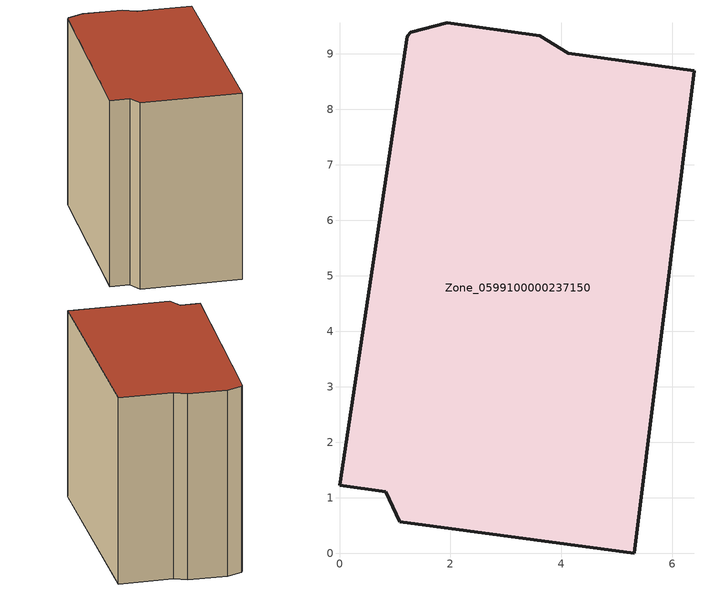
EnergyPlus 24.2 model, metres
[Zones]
Zone_0599100000237150
 floor ground (C_G): 4.12,9.01 6.39,8.7 5.31,0 1.09,0.57 0.83,1.11 0,1.22 1.22,9.32 1.28,9.39 1.94,9.56 3.61,9.33 z2.92
 wall outside (C_F): 1.22,9.32 0,1.22 0.83,1.11 1.09,0.57 5.31,0 6.39,8.7 4.12,9.01 3.61,9.33 1.94,9.56 1.28,9.39 1.22,9.32 z2.92:11.26
 roof outside (C_R): 3.61,9.33 1.94,9.56 1.28,9.39 1.22,9.32 0,1.22 0.83,1.11 1.09,0.57 5.31,0 6.39,8.7 4.12,9.01 z11.26
[BUILDING]
Pand.0599100000237150: North Axis=0; Terrain=City; Loads Convergence Tolerance Value=0.04; Temperature Convergence Tolerance Value=0.4; Solar Distribution=FullExterior; Maximum Number of Warmup Days=25; Minimum Number of Warmup Days=1
[Site:Location]
Rotterdam.The.Hague.AP_ZH_NLD Design_Conditions: Latitude=51.96; Longitude=4.45; Time Zone=1; Elevation=-4.5
[SITE:GROUNDTEMPERATURE:BUILDINGSURFACE]
18, 18, 18, 18, 18, 18, 18, 18, 18, 18, 18, 18
[MATERIAL] Thermal Absorptance=0.9; Solar Absorptance=0.7; Visible Absorptance=0.7
Name | Roughness | Thickness | Conductivity | Density | Specific Heat
G.TI.1946 | MediumSmooth | 0.15 | 1 | 540 | 1210
F.TI.1946 | Rough | 0.3 | 0.857143 | 1920 | 840
R.TI.1946 | MediumRough | 0.2 | 0.1 | 1500 | 1000
[CONSTRUCTION]
C_G: G.TI.1946
C_F: F.TI.1946
C_R: R.TI.1946
[ZONE]
Zone_0599100000237150: Type=1; Multiplier=1; Ceiling Height=Autocalculate; Volume=Autocalculate; Floor Area=autocalculate; Part of Total Floor Area=Yes
[ZONEINFILTRATION:DESIGNFLOWRATE]
Infil_Zone_0599100000237150: Zone or ZoneList or Space or SpaceList=Zone_0599100000237150; Schedule=AlwaysOn; Design Flow Rate Calculation Method=Flow/Area; Flow Rate per Floor Area=0.003; Constant Term Coefficient=1; Temperature Term Coefficient=0; Velocity Term Coefficient=0; Velocity Squared Term Coefficient=0
[HVACTEMPLATE:ZONE:IDEALLOADSAIRSYSTEM]
Zone_0599100000237150: Maximum Heating Supply Air Temperature=50; Minimum Cooling Supply Air Temperature=13; Maximum Heating Supply Air Humidity Ratio=0.0156; Minimum Cooling Supply Air Humidity Ratio=0.0077; Heating Limit=NoLimit; Cooling Limit=NoLimit; Dehumidification Control Type=ConstantSensibleHeatRatio; Cooling Sensible Heat Ratio=0.7; Dehumidification Setpoint=60; Humidification Control Type=None; Humidification Setpoint=30; Outdoor Air Method=None; Outdoor Air Flow Rate per Person=0.00944; Outdoor Air Flow Rate per Zone Floor Area=0; Outdoor Air Flow Rate per Zone=0; Demand Controlled Ventilation Type=None; Outdoor Air Economizer Type=NoEconomizer; Heat Recovery Type=None; Sensible Heat Recovery Effectiveness=0.7; Latent Heat Recovery Effectiveness=0.65
[ZONECONTROL:THERMOSTAT]
ThermostatControl_Zone_0599100000237150: Zone or ZoneList=Zone_0599100000237150; Control Type Schedule=DualSetpointControlType; Control 1=Thermostat_Zone_0599100000237150; Temperature Difference Between Cutout And Setpoint=0
[THERMOSTATSETPOINT:DUALSETPOINT]
Thermostat_Zone_0599100000237150: Heating Setpoint Temperature Schedule=HeatingSetpoint_Zone_0599100000237150; Cooling Setpoint Temperature Schedule=CoolingSetpoint_Zone_0599100000237150
[SCHEDULE:COMPACT]
HeatingSetpoint_Zone_0599100000237150: Through: 12/31, For: AllDays, Until: 24:00, 21
CoolingSetpoint_Zone_0599100000237150: Through: 12/31, For: AllDays, Until: 24:00, 24
DualSetpointControlType: Through: 12/31, For: AllDays, Until: 24:00, 4
AlwaysOn: Through: 12/31, For: AllDays, Until: 24:00, 1
